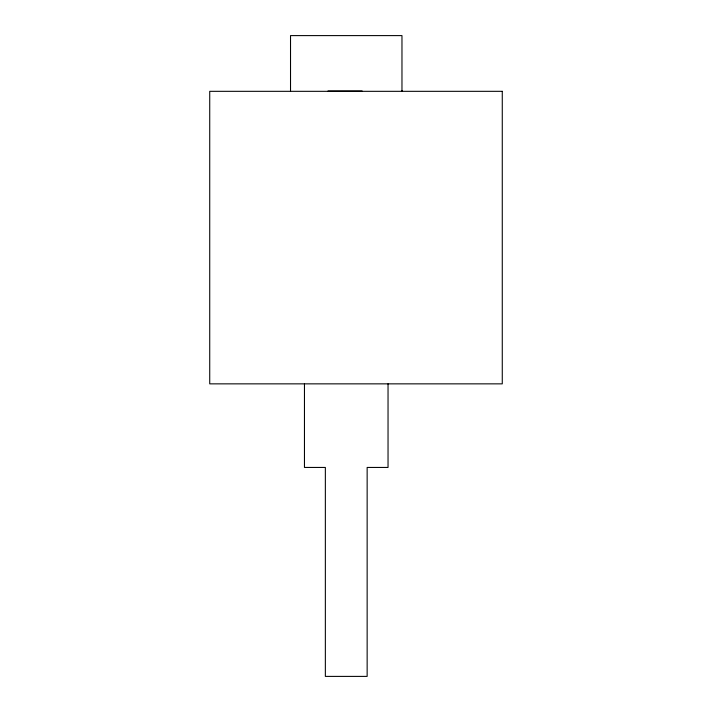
<?xml version="1.0" encoding="UTF-8"?>
<svg xmlns="http://www.w3.org/2000/svg" width="712" height="712" viewBox="0 0 712 712"><rect width="100%" height="100%" fill="white"/><g stroke="black" fill="none" stroke-linecap="round" stroke-linejoin="round"><path stroke-width="1.07" d="M327.992 90.976L362.141 90.976M401.728 90.976L402.538 90.976M401.969 91.323L401.969 35.6L290.523 35.6L290.523 91.323M388.04 383.857L388.04 467.446L367.143 467.446L367.143 676.4L325.357 676.4L325.357 467.446L304.46 467.446L304.46 383.857M502.272 91.323L209.728 91.323L209.728 383.857L502.272 383.857L502.272 91.323"/></g></svg>
